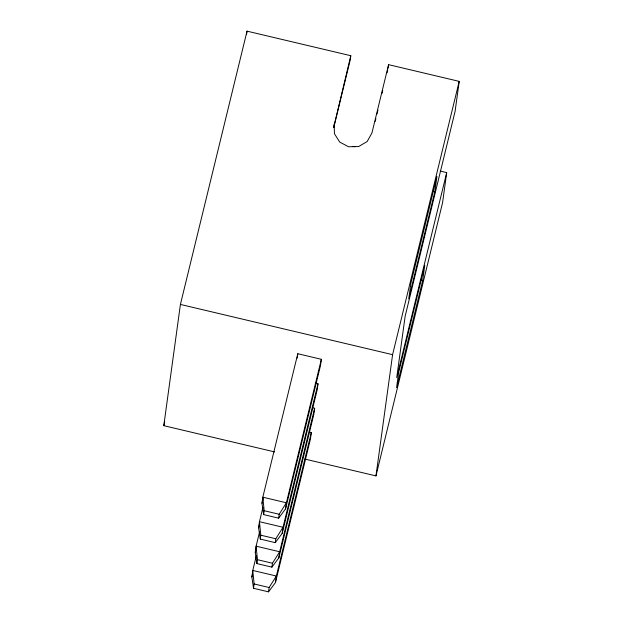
<?xml version="1.0" encoding="UTF-8"?>
<svg xmlns="http://www.w3.org/2000/svg" width="623" height="623" viewBox="0 0 623 623"><rect width="100%" height="100%" fill="white"/><g stroke="black" fill="none" stroke-linecap="round" stroke-linejoin="round"><path stroke-width="0.93" d="M274.611 451.909L163.794 425.673L180.413 304.437L247.035 31.15L350.788 55.712L350.196 60.049L333.764 127.435M246.638 34.039L247.035 31.15M309.436 432.113L311.321 432.557L310.425 439.114L275.444 582.591L268.536 591.85L253.538 588.299L251.871 577.015L252.774 570.45L256.45 555.35M312.769 407.839L314.646 408.283L313.813 414.404L278.831 557.881L271.924 567.14L256.925 563.589L255.259 552.305L256.1 546.176L259.55 532.019M315.277 383.145L318.01 383.791L317.169 389.912L282.196 533.389L275.28 542.649L260.282 539.097L258.615 527.813L259.456 521.685L262.906 507.527M261.979 503.322L262.82 497.193L297.794 353.724L321.367 359.3L320.526 365.421L285.552 508.898L278.637 518.157L263.646 514.606L261.979 503.322L263.124 498.602M253.538 588.299L254.129 583.969L252.774 570.45L276.347 576.034L275.444 582.591M256.925 563.589L257.463 559.695L256.1 546.176L279.672 551.76L278.831 557.881M260.282 539.097L260.819 535.204L259.456 521.685L283.029 527.268L282.196 533.389M263.646 514.606L264.175 510.712L262.82 497.193L286.393 502.777L285.552 508.898M297.194 358.093L297.794 353.724M268.536 591.85L269.128 587.52L276.347 576.034L311.321 432.557M271.924 567.14L272.453 563.247L279.672 551.76L314.646 408.283M275.28 542.649L275.81 538.755L283.029 527.268L318.01 383.791M278.637 518.157L279.174 514.263L286.393 502.777L321.367 359.3M333.655 127.505L350.788 55.712M388.106 68.133L388.581 64.66L459.206 81.379L455.101 111.322L405.137 316.289L396.734 377.577L446.699 172.61L440.204 171.076M304.927 459.081L375.965 475.902L392.591 354.666L459.206 81.379M422.674 280.552L424.769 265.242L398.673 372.281L396.578 387.592L422.674 280.552L420.813 280.116M434.846 191.775L436.941 176.465L410.853 283.504L408.75 298.814L434.846 191.775L432.993 191.331M446.699 172.61L442.587 202.615L375.965 475.902M163.794 425.673L164.713 421.888M258.615 527.813L259.542 524.036M255.259 552.305L256.411 547.586M251.871 577.015L252.564 574.18M388.581 64.66L371.931 132.979L367.173 141.507L358.622 146.553L348.584 146.763L339.73 142.083L334.442 133.758L334.138 124.032M375.21 121.407L375.895 118.604M377.04 113.923L377.951 110.178M382.055 93.333L382.74 90.522M387.078 72.743L387.763 69.932M353.007 146.327L354.876 146.771M180.413 304.437L392.591 354.666M264.175 510.712L279.174 514.263M260.819 535.204L275.81 538.755M257.463 559.695L272.453 563.247M254.129 583.969L269.128 587.52"/></g></svg>
